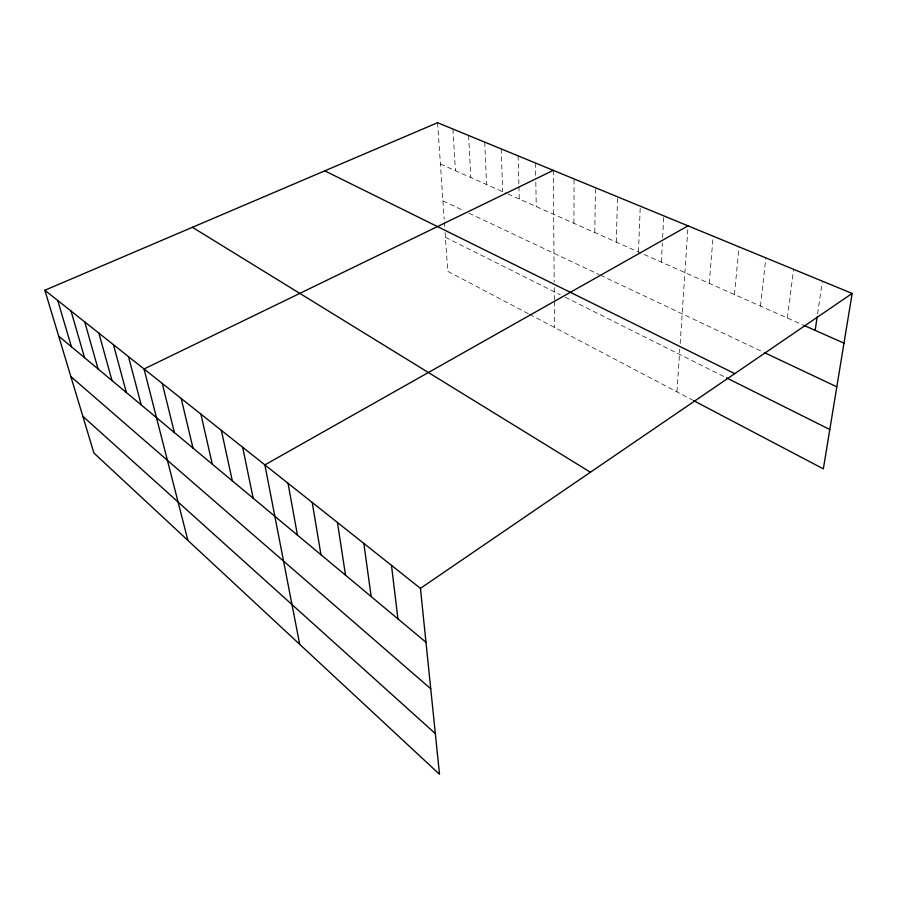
<?xml version="1.0" encoding="UTF-8"?>
<svg xmlns="http://www.w3.org/2000/svg" width="897" height="897" viewBox="0 0 897 897"><rect width="100%" height="100%" fill="white"/><g stroke="black" fill="none" stroke-linecap="round" stroke-linejoin="round"><path stroke-width="0.67" stroke-dasharray="4.49 3.36" d="M573.912 223.297L574.069 178.907M594.789 232.558L595.462 187.72M616.295 242.1L617.517 196.802M638.462 251.945L640.279 206.175M661.324 262.092L662.334 243.053M662.625 237.615L663.78 215.852M676.943 391.866L679.814 348.989M680.173 343.652L688.044 225.842M709.28 283.374L713.115 236.169M734.452 294.541L739.038 246.843M760.454 306.079L765.859 257.888M787.353 318.009L793.61 269.324M817.571 313.961L822.157 282.521M440.416 164.061L506.536 193.404M507.814 193.965L802.523 324.748M442.939 200.872L463.973 210.806M469.008 213.183L599.129 274.617M600.362 275.2L763.168 352.05M445.428 237.324L560.322 294.765M565.166 297.187L725.236 377.222M528.367 313.715L447.76 271.32L444.867 228.993M529.6 314.365L692.383 399.984M437.59 122.71L444.194 219.283M444.385 222.052L444.766 227.603M452.907 129.022L455.441 170.722M468.615 135.481L470.813 177.55M484.705 142.107L486.578 184.547M501.199 148.902L502.724 191.711M518.13 155.876L518.903 185.118M518.937 186.52L519.273 199.056M535.487 163.03L535.722 176.642M535.823 182.08L536.249 206.579M553.314 170.363L554.189 282.23M554.223 287.657L554.324 300.069M554.335 301.459L554.537 327.483"/><path stroke-width="1.35" d="M815.182 330.365L817.167 316.697M44.85 290.258L420.446 588.354L439.508 774.29L93.916 453.041L44.85 290.258L437.59 122.71L852.15 293.431L823.345 468.862L693.572 400.611M420.446 588.354L852.15 293.431M688.044 225.842L264.873 464.881L299.71 644.338M553.314 170.363L144.036 368.981L187.899 540.409M803.79 325.308L843.987 343.147M764.412 352.633L836.811 386.82M324.759 170.845L734.755 373.634M726.424 377.816L829.803 429.506M192.418 227.311L590.428 472.226M58.675 336.117L425.974 642.263M70.874 376.583L430.751 688.806M82.838 416.286L435.337 733.6M57.744 300.495L71.424 346.747M71.042 311.046L84.553 357.69M84.733 321.922L98.076 368.97M98.872 333.135L112.013 380.586M113.448 344.706L126.387 392.55M128.495 356.647L141.199 404.906M162.267 383.456L174.399 432.578M181.205 398.481L192.99 448.074M200.883 414.1L212.286 464.153M221.357 430.347L232.323 480.859M242.672 447.267L253.167 498.227M288.027 483.259L297.434 535.128M312.201 502.443L320.969 554.75M337.44 522.48L345.524 575.212M363.846 543.436L371.156 596.572M391.484 565.368L397.943 618.896"/></g></svg>
